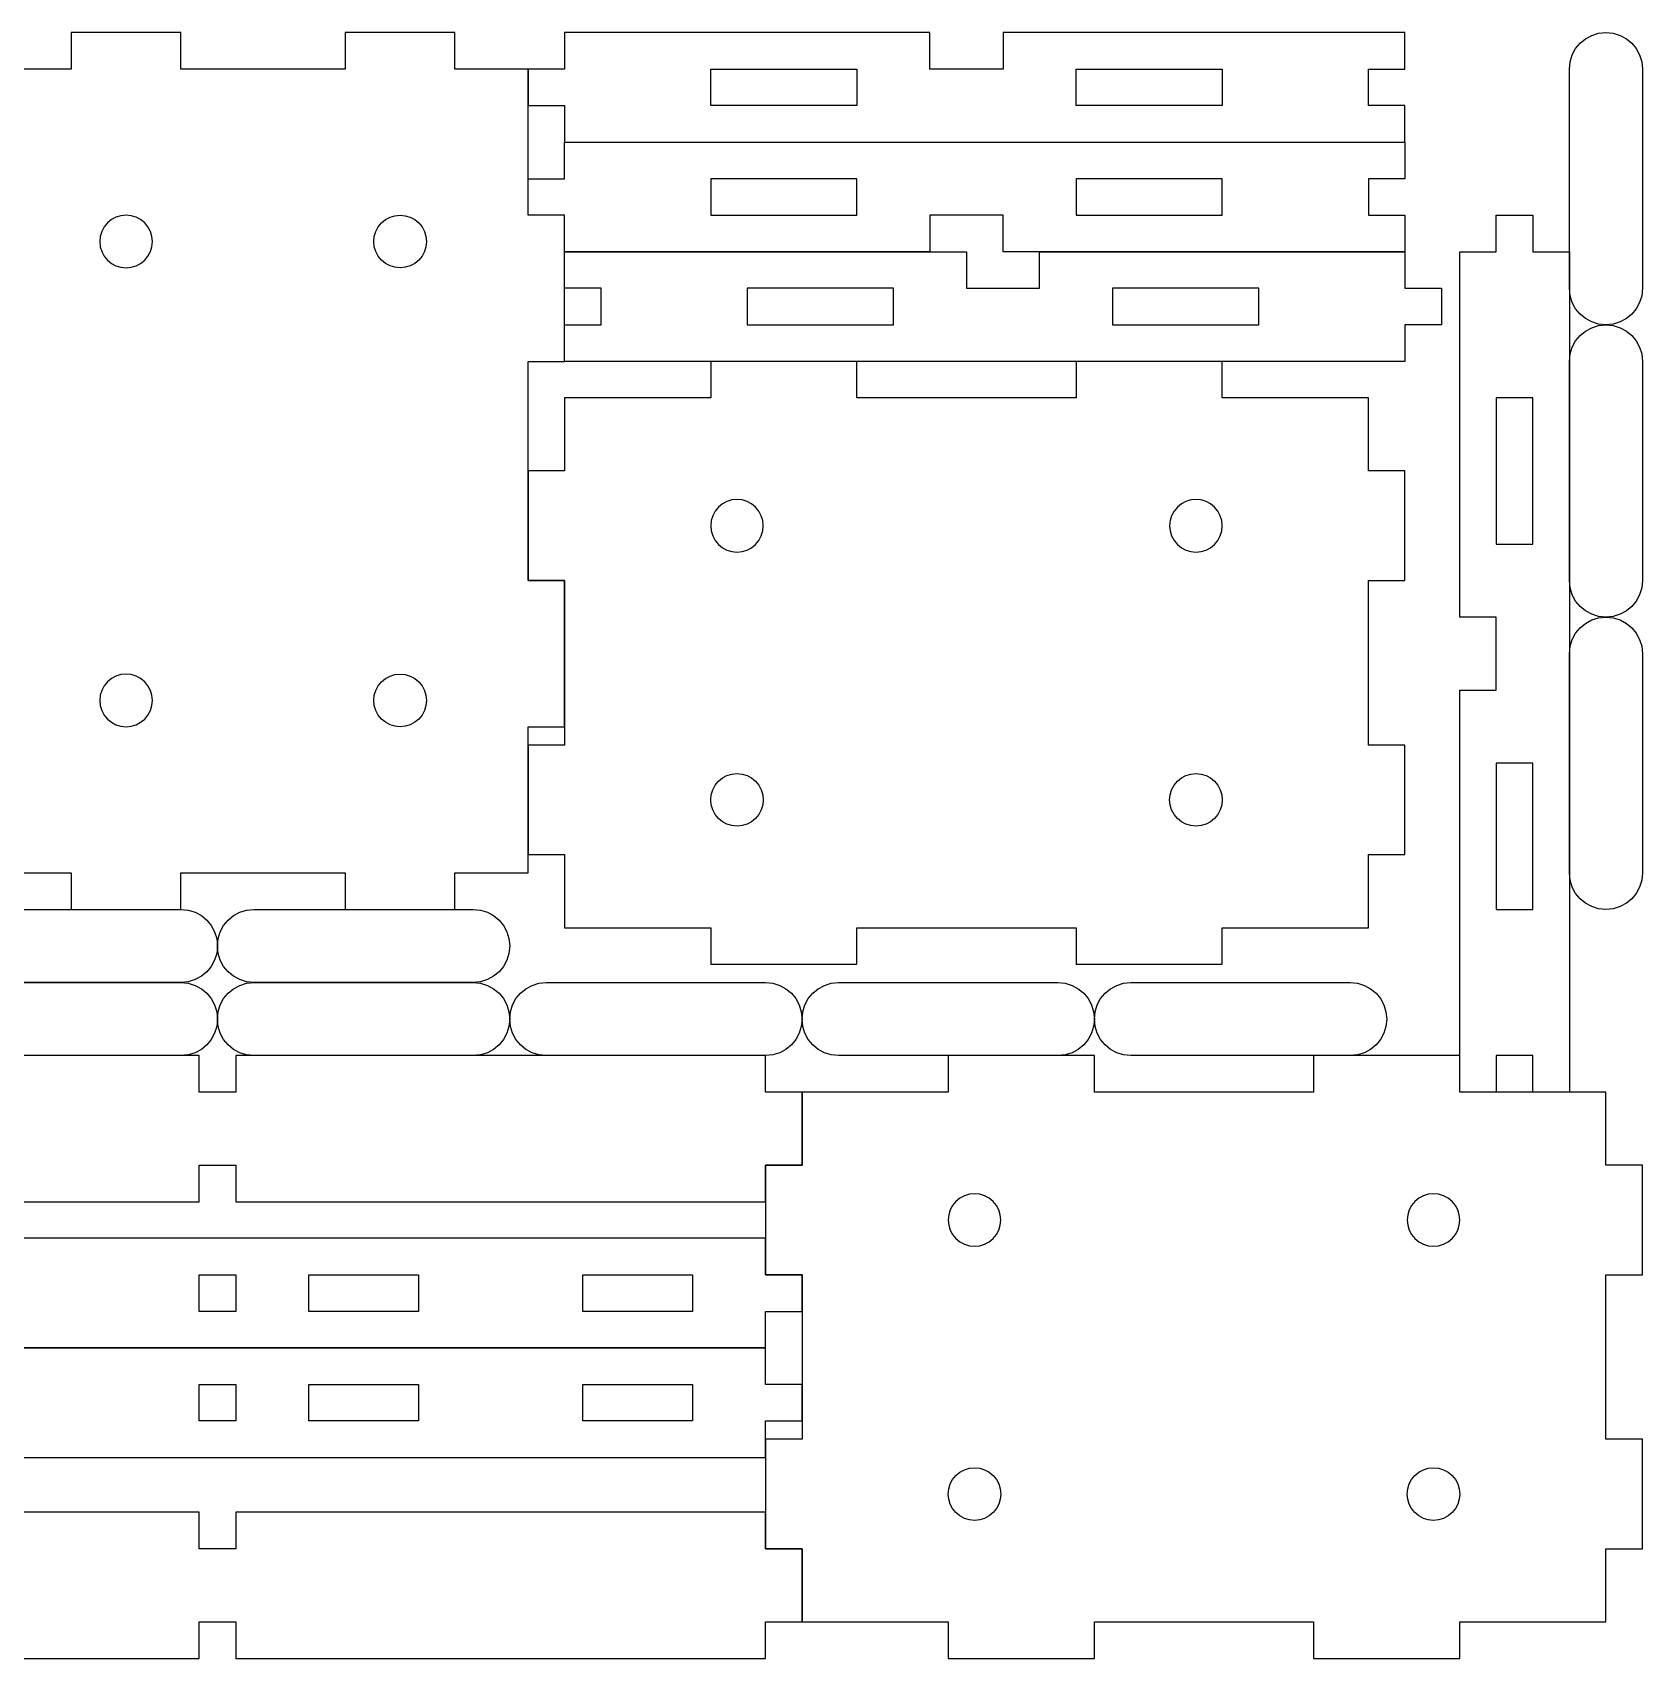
# Model space of a CAD drawing. Extents: x 6 to 603, y 16 to 298.
# Drawn here: x 323.5 to 603.2, y 15.9 to 298.4 of the extents above; entities that cross this region are included whole.
import ezdxf

# ---------------------------------------------------------------- set-up
doc = ezdxf.new("R2010")
doc.units = 0

msp = doc.modelspace()

# ---------------------------------------------------------------- linework, layer by layer
at = {"layer": 'Layer 1'}
for p, q in [((349.24955, 298.45), (330.19955, 298.45)), ((330.19955, 298.45), (330.19955, 292.1)), ((349.24955, 292.1), (349.24955, 298.45)), ((396.87455, 298.45), (377.82455, 298.45)), ((377.82455, 298.45), (377.82455, 292.1)), ((396.87455, 292.1), (396.87455, 298.45)), ((415.925, 298.45), (415.925, 292.1)), ((479.425, 298.45), (415.925, 298.45)), ((479.425, 292.1), (479.425, 298.45)), ((561.975, 298.45), (492.125, 298.45)), ((492.125, 298.45), (492.125, 292.1)), ((561.975, 292.1), (561.975, 298.45)), ((592.405777, 296.594213), (593.344858, 297.368392)), ((593.344858, 297.368392), (594.423688, 297.952517)), ((594.423688, 297.952517), (595.617116, 298.321438)), ((595.617116, 298.321438), (596.89999, 298.45)), ((596.89999, 298.45), (598.182864, 298.321438)), ((598.182864, 298.321438), (599.376292, 297.952517)), ((599.376292, 297.952517), (600.455122, 297.368392)), ((600.455122, 297.368392), (601.394203, 296.594213)), ((590.678553, 293.382874), (591.047473, 294.576302)), ((591.047473, 294.576302), (591.631598, 295.655132)), ((591.631598, 295.655132), (592.405777, 296.594213)), ((601.394203, 296.594213), (602.168382, 295.655132)), ((602.168382, 295.655132), (602.752507, 294.576302)), ((602.752507, 294.576302), (603.121427, 293.382874)), ((330.19955, 292.1), (317.49955, 292.1)), ((377.82455, 292.1), (349.24955, 292.1)), ((409.57455, 292.1), (396.87455, 292.1)), ((409.57455, 266.7), (409.57455, 292.1)), ((415.925, 292.1), (409.575, 292.1)), ((409.575, 292.1), (409.575, 285.75)), ((441.325, 292.1), (466.725, 292.1)), ((441.325, 285.75), (441.325, 292.1)), ((466.725, 292.1), (466.725, 285.75)), ((492.125, 292.1), (479.425, 292.1)), ((504.825, 292.1), (530.225, 292.1)), ((504.825, 285.75), (504.825, 292.1)), ((530.225, 292.1), (530.225, 285.75)), ((555.625, 285.75), (555.625, 292.1)), ((555.625, 292.1), (561.975, 292.1)), ((590.54999, 292.1), (590.678553, 293.382874)), ((590.54999, 254), (590.54999, 292.1)), ((603.121427, 293.382874), (603.24999, 292.1)), ((603.24999, 292.1), (603.24999, 254)), ((409.575, 285.75), (415.925, 285.75)), ((415.925, 285.75), (415.925, 279.4)), ((466.725, 285.75), (441.325, 285.75)), ((530.225, 285.75), (504.825, 285.75)), ((561.975, 285.75), (555.625, 285.75)), ((561.975, 279.4), (561.975, 285.75)), ((415.925, 279.4), (561.975, 279.4)), ((415.925, 273.05), (415.925, 279.4)), ((415.925, 279.4), (561.975, 279.4)), ((561.975, 279.4), (561.975, 273.05)), ((409.575, 266.7), (409.575, 273.05)), ((409.575, 273.05), (415.925, 273.05)), ((466.725, 273.05), (441.325, 273.05)), ((441.325, 273.05), (441.325, 266.7)), ((466.725, 266.7), (466.725, 273.05)), ((530.225, 273.05), (504.825, 273.05)), ((504.825, 273.05), (504.825, 266.7)), ((530.225, 266.7), (530.225, 273.05)), ((561.975, 273.05), (555.625, 273.05)), ((555.625, 273.05), (555.625, 266.7)), ((337.188172, 265.93185), (336.491828, 265.360892)), ((337.975091, 266.351977), (337.188172, 265.93185)), ((338.828602, 266.611339), (337.975091, 266.351977)), ((339.72472, 266.7), (338.828602, 266.611339)), ((340.620838, 266.611339), (339.72472, 266.7)), ((339.72472, 266.7), (339.72472, 266.7)), ((341.474349, 266.351977), (340.620838, 266.611339)), ((342.261268, 265.93185), (341.474349, 266.351977)), ((342.957612, 265.360892), (342.261268, 265.93185)), ((384.116848, 265.360902), (384.813192, 265.93186)), ((384.813192, 265.93186), (385.600111, 266.351987)), ((385.600111, 266.351987), (386.453622, 266.611349)), ((386.453622, 266.611349), (387.34974, 266.70001)), ((387.34974, 266.70001), (388.245858, 266.611349)), ((387.34974, 266.70001), (387.34974, 266.70001)), ((388.245858, 266.611349), (389.099369, 266.351987)), ((389.099369, 266.351987), (389.886288, 265.93186)), ((389.886288, 265.93186), (390.582632, 265.360902)), ((415.92455, 266.7), (409.57455, 266.7)), ((415.925, 266.7), (409.575, 266.7)), ((415.92455, 241.3), (415.92455, 266.7)), ((415.925, 260.35), (415.925, 266.7)), ((441.325, 266.7), (466.725, 266.7)), ((492.125, 266.7), (479.425, 266.7)), ((479.425, 266.7), (479.425, 260.35)), ((492.125, 260.35), (492.125, 266.7)), ((504.825, 266.7), (530.225, 266.7)), ((555.625, 266.7), (561.975, 266.7)), ((561.975, 266.7), (561.975, 260.35)), ((577.85, 260.35), (577.85, 266.7)), ((577.85, 266.7), (584.2, 266.7)), ((584.2, 266.7), (584.2, 260.35)), ((335.241381, 263.024118), (335.15272, 262.128)), ((335.500743, 263.877629), (335.241381, 263.024118)), ((335.92087, 264.664548), (335.500743, 263.877629)), ((336.491828, 265.360892), (335.92087, 264.664548)), ((343.52857, 264.664548), (342.957612, 265.360892)), ((343.948697, 263.877629), (343.52857, 264.664548)), ((344.208059, 263.024118), (343.948697, 263.877629)), ((344.29672, 262.128), (344.208059, 263.024118)), ((382.77774, 262.12801), (382.866401, 263.024128)), ((382.866401, 263.024128), (383.125763, 263.877639)), ((383.125763, 263.877639), (383.54589, 264.664558)), ((383.54589, 264.664558), (384.116848, 265.360902)), ((390.582632, 265.360902), (391.15359, 264.664558)), ((391.15359, 264.664558), (391.573717, 263.877639)), ((391.573717, 263.877639), (391.833079, 263.024128)), ((391.833079, 263.024128), (391.92174, 262.12801)), ((335.15272, 262.128), (335.241381, 261.231882)), ((335.241381, 261.231882), (335.500743, 260.378371)), ((335.500743, 260.378371), (335.92087, 259.591452)), ((343.52857, 259.591452), (343.948697, 260.378371)), ((343.948697, 260.378371), (344.208059, 261.231882)), ((344.208059, 261.231882), (344.29672, 262.128)), ((382.866401, 261.231892), (382.77774, 262.12801)), ((383.125763, 260.378381), (382.866401, 261.231892)), ((383.54589, 259.591462), (383.125763, 260.378381)), ((391.573717, 260.378381), (391.15359, 259.591462)), ((391.833079, 261.231892), (391.573717, 260.378381)), ((391.92174, 262.12801), (391.833079, 261.231892)), ((479.425, 260.35), (415.925, 260.35)), ((415.925, 254), (415.925, 260.35)), ((415.925, 260.35), (485.775, 260.35)), ((485.775, 260.35), (485.775, 254)), ((561.975, 260.35), (492.125, 260.35)), ((498.475, 254), (498.475, 260.35)), ((498.475, 260.35), (561.975, 260.35)), ((561.975, 260.35), (561.975, 254)), ((571.5, 260.35), (577.85, 260.35)), ((571.5, 196.85), (571.5, 260.35)), ((584.2, 260.35), (590.55, 260.35)), ((590.55, 260.35), (590.55, 114.3)), ((335.92087, 259.591452), (336.491828, 258.895108)), ((336.491828, 258.895108), (337.188172, 258.32415)), ((337.188172, 258.32415), (337.975091, 257.904023)), ((337.975091, 257.904023), (338.828602, 257.644661)), ((338.828602, 257.644661), (339.72472, 257.556)), ((339.72472, 257.556), (340.620838, 257.644661)), ((340.620838, 257.644661), (341.474349, 257.904023)), ((341.474349, 257.904023), (342.261268, 258.32415)), ((342.261268, 258.32415), (342.957612, 258.895108)), ((342.957612, 258.895108), (343.52857, 259.591452)), ((384.116848, 258.895118), (383.54589, 259.591462)), ((384.813192, 258.32416), (384.116848, 258.895118)), ((385.600111, 257.904033), (384.813192, 258.32416)), ((386.453622, 257.644671), (385.600111, 257.904033)), ((387.34974, 257.55601), (386.453622, 257.644671)), ((388.245858, 257.644671), (387.34974, 257.55601)), ((389.099369, 257.904033), (388.245858, 257.644671)), ((389.886288, 258.32416), (389.099369, 257.904033)), ((390.582632, 258.895118), (389.886288, 258.32416)), ((391.15359, 259.591462), (390.582632, 258.895118)), ((422.275, 254), (415.925, 254)), ((422.275, 247.65), (422.275, 254)), ((473.075, 254), (447.675, 254)), ((447.675, 254), (447.675, 247.65)), ((473.075, 247.65), (473.075, 254)), ((485.775, 254), (498.475, 254)), ((536.575, 254), (511.175, 254)), ((511.175, 254), (511.175, 247.65)), ((536.575, 247.65), (536.575, 254)), ((561.975, 254), (568.325, 254)), ((568.325, 254), (568.325, 247.65)), ((590.678553, 252.717126), (590.54999, 254)), ((590.54999, 254), (590.54999, 254)), ((591.047473, 251.523698), (590.678553, 252.717126)), ((591.631598, 250.444868), (591.047473, 251.523698)), ((602.752507, 251.523698), (602.168382, 250.444868)), ((603.121427, 252.717126), (602.752507, 251.523698)), ((603.24999, 254), (603.121427, 252.717126)), ((592.405777, 249.505787), (591.631598, 250.444868)), ((593.344858, 248.731608), (592.405777, 249.505787)), ((594.423688, 248.147483), (593.344858, 248.731608)), ((600.455122, 248.731608), (599.376292, 248.147483)), ((601.394203, 249.505787), (600.455122, 248.731608)), ((602.168382, 250.444868), (601.394203, 249.505787)), ((415.925, 241.3), (415.925, 247.65)), ((415.925, 247.65), (422.275, 247.65)), ((447.675, 247.65), (473.075, 247.65)), ((511.175, 247.65), (536.575, 247.65)), ((568.325, 247.65), (561.975, 247.65)), ((561.975, 247.65), (561.975, 241.3)), ((592.405777, 245.794214), (593.344858, 246.568393)), ((593.344858, 246.568393), (594.423688, 247.152518)), ((595.617116, 247.778563), (594.423688, 248.147483)), ((594.423688, 247.152518), (595.617116, 247.521438)), ((596.89999, 247.65), (595.617116, 247.778563)), ((595.617116, 247.521438), (596.89999, 247.650001)), ((598.182864, 247.778563), (596.89999, 247.65)), ((596.89999, 247.650001), (598.182864, 247.521438)), ((599.376292, 248.147483), (598.182864, 247.778563)), ((598.182864, 247.521438), (599.376292, 247.152518)), ((599.376292, 247.152518), (600.455122, 246.568393)), ((600.455122, 246.568393), (601.394203, 245.794214)), ((590.678553, 242.582875), (591.047473, 243.776303)), ((591.047473, 243.776303), (591.631598, 244.855133)), ((591.631598, 244.855133), (592.405777, 245.794214)), ((601.394203, 245.794214), (602.168382, 244.855133)), ((602.168382, 244.855133), (602.752507, 243.776303)), ((602.752507, 243.776303), (603.121427, 242.582875)), ((409.57455, 203.2), (409.57455, 241.3)), ((409.57455, 241.3), (415.92455, 241.3)), ((561.975, 241.3), (415.925, 241.3)), ((441.325, 241.30045), (441.325, 234.95045)), ((466.725, 241.30045), (441.325, 241.30045)), ((466.725, 234.95045), (466.725, 241.30045)), ((530.225, 241.30045), (504.825, 241.30045)), ((504.825, 241.30045), (504.825, 234.95045)), ((530.225, 234.95045), (530.225, 241.30045)), ((590.54999, 241.300001), (590.678553, 242.582875)), ((590.54999, 203.2), (590.54999, 241.300001)), ((603.121427, 242.582875), (603.24999, 241.300001)), ((603.24999, 241.300001), (603.24999, 203.2)), ((441.325, 234.95045), (415.925, 234.95045)), ((415.925, 234.95045), (415.925, 222.25045)), ((504.825, 234.95045), (466.725, 234.95045)), ((555.625, 234.95045), (530.225, 234.95045)), ((555.625, 222.25045), (555.625, 234.95045)), ((577.85, 234.95), (577.85, 209.55)), ((584.2, 234.95), (577.85, 234.95)), ((584.2, 209.55), (584.2, 234.95)), ((415.925, 222.25045), (409.575, 222.25045)), ((409.575, 222.25045), (409.575, 203.20045)), ((561.975, 222.25045), (555.625, 222.25045)), ((561.975, 203.20045), (561.975, 222.25045)), ((442.093147, 215.261828), (441.67302, 214.474909)), ((442.664105, 215.958173), (442.093147, 215.261828)), ((443.36045, 216.529131), (442.664105, 215.958173)), ((444.147369, 216.949258), (443.36045, 216.529131)), ((445.00088, 217.208619), (444.147369, 216.949258)), ((445.896998, 217.29728), (445.00088, 217.208619)), ((446.793116, 217.208619), (445.896998, 217.29728)), ((447.646627, 216.949257), (446.793116, 217.208619)), ((448.433546, 216.52913), (447.646627, 216.949257)), ((449.12989, 215.958172), (448.433546, 216.52913)), ((449.700848, 215.261828), (449.12989, 215.958172)), ((450.120975, 214.474909), (449.700848, 215.261828)), ((521.84915, 215.261828), (521.429023, 214.474909)), ((522.420108, 215.958172), (521.84915, 215.261828)), ((523.116452, 216.52913), (522.420108, 215.958172)), ((523.903371, 216.949257), (523.116452, 216.52913)), ((524.756882, 217.208619), (523.903371, 216.949257)), ((525.653, 217.29728), (524.756882, 217.208619)), ((526.549118, 217.208619), (525.653, 217.29728)), ((527.402629, 216.949257), (526.549118, 217.208619)), ((528.189548, 216.52913), (527.402629, 216.949257)), ((528.885892, 215.958172), (528.189548, 216.52913)), ((529.45685, 215.261828), (528.885892, 215.958172)), ((529.876977, 214.474909), (529.45685, 215.261828)), ((441.413658, 213.621398), (441.324997, 212.72528)), ((441.324997, 212.72528), (441.413658, 211.829162)), ((441.67302, 214.474909), (441.413658, 213.621398)), ((450.380337, 213.621398), (450.120975, 214.474909)), ((450.468998, 212.72528), (450.380337, 213.621398)), ((450.380337, 211.829162), (450.468998, 212.72528)), ((450.468998, 212.72528), (450.468998, 212.72528)), ((521.169661, 213.621398), (521.081, 212.72528)), ((521.081, 212.72528), (521.169661, 211.829162)), ((521.429023, 214.474909), (521.169661, 213.621398)), ((530.136339, 213.621398), (529.876977, 214.474909)), ((530.225, 212.72528), (530.136339, 213.621398)), ((530.136339, 211.829162), (530.225, 212.72528)), ((530.225, 212.72528), (530.225, 212.72528)), ((441.413658, 211.829162), (441.67302, 210.975651)), ((441.67302, 210.975651), (442.093147, 210.188732)), ((442.093147, 210.188732), (442.664105, 209.492387)), ((442.664105, 209.492387), (443.36045, 208.921429)), ((448.433546, 208.92143), (449.12989, 209.492388)), ((449.12989, 209.492388), (449.700848, 210.188732)), ((449.700848, 210.188732), (450.120975, 210.975651)), ((450.120975, 210.975651), (450.380337, 211.829162)), ((521.169661, 211.829162), (521.429023, 210.975651)), ((521.429023, 210.975651), (521.84915, 210.188732)), ((521.84915, 210.188732), (522.420108, 209.492388)), ((522.420108, 209.492388), (523.116452, 208.92143)), ((528.189548, 208.92143), (528.885892, 209.492388)), ((528.885892, 209.492388), (529.45685, 210.188732)), ((529.45685, 210.188732), (529.876977, 210.975651)), ((529.876977, 210.975651), (530.136339, 211.829162)), ((577.85, 209.55), (584.2, 209.55)), ((443.36045, 208.921429), (444.147369, 208.501302)), ((444.147369, 208.501302), (445.00088, 208.241941)), ((445.00088, 208.241941), (445.896998, 208.15328)), ((445.896998, 208.15328), (446.793116, 208.241941)), ((446.793116, 208.241941), (447.646627, 208.501303)), ((447.646627, 208.501303), (448.433546, 208.92143)), ((523.116452, 208.92143), (523.903371, 208.501303)), ((523.903371, 208.501303), (524.756882, 208.241941)), ((524.756882, 208.241941), (525.653, 208.15328)), ((525.653, 208.15328), (526.549118, 208.241941)), ((526.549118, 208.241941), (527.402629, 208.501303)), ((527.402629, 208.501303), (528.189548, 208.92143)), ((415.92455, 203.2), (409.57455, 203.2)), ((409.575, 203.20045), (415.925, 203.20045)), ((415.92455, 177.8), (415.92455, 203.2)), ((415.925, 203.20045), (415.925, 174.62545)), ((555.625, 174.62545), (555.625, 203.20045)), ((555.625, 203.20045), (561.975, 203.20045)), ((590.678553, 201.917126), (590.54999, 203.2)), ((590.54999, 203.2), (590.54999, 203.2)), ((591.047473, 200.723698), (590.678553, 201.917126)), ((591.631598, 199.644868), (591.047473, 200.723698)), ((602.752507, 200.723698), (602.168382, 199.644868)), ((603.121427, 201.917126), (602.752507, 200.723698)), ((603.24999, 203.2), (603.121427, 201.917126)), ((592.405777, 198.705788), (591.631598, 199.644868)), ((593.344858, 197.931608), (592.405777, 198.705788)), ((594.423688, 197.347483), (593.344858, 197.931608)), ((600.455122, 197.931608), (599.376292, 197.347483)), ((601.394203, 198.705788), (600.455122, 197.931608)), ((602.168382, 199.644868), (601.394203, 198.705788)), ((577.85, 196.85), (571.5, 196.85)), ((577.85, 184.15), (577.85, 196.85)), ((591.631598, 194.055132), (592.405777, 194.994213)), ((592.405777, 194.994213), (593.344858, 195.768392)), ((593.344858, 195.768392), (594.423688, 196.352517)), ((595.617116, 196.978563), (594.423688, 197.347483)), ((594.423688, 196.352517), (595.617116, 196.721437)), ((596.89999, 196.85), (595.617116, 196.978563)), ((595.617116, 196.721437), (596.89999, 196.85)), ((598.182864, 196.978563), (596.89999, 196.85)), ((596.89999, 196.85), (598.182864, 196.721437)), ((599.376292, 197.347483), (598.182864, 196.978563)), ((598.182864, 196.721437), (599.376292, 196.352517)), ((599.376292, 196.352517), (600.455122, 195.768392)), ((600.455122, 195.768392), (601.394203, 194.994213)), ((601.394203, 194.994213), (602.168382, 194.055132)), ((590.678553, 191.782874), (591.047473, 192.976302)), ((591.047473, 192.976302), (591.631598, 194.055132)), ((602.168382, 194.055132), (602.752507, 192.976302)), ((602.752507, 192.976302), (603.121427, 191.782874)), ((590.54999, 190.5), (590.678553, 191.782874)), ((590.54999, 152.4), (590.54999, 190.5)), ((603.121427, 191.782874), (603.24999, 190.5)), ((603.24999, 190.5), (603.24999, 152.4)), ((337.975091, 186.595975), (337.188172, 186.175848)), ((338.828602, 186.855337), (337.975091, 186.595975)), ((339.72472, 186.943998), (338.828602, 186.855337)), ((340.620838, 186.855337), (339.72472, 186.943998)), ((339.72472, 186.943998), (339.72472, 186.943998)), ((341.474349, 186.595975), (340.620838, 186.855337)), ((342.261268, 186.175848), (341.474349, 186.595975)), ((384.813192, 186.175847), (385.600111, 186.595974)), ((385.600111, 186.595974), (386.453622, 186.855336)), ((386.453622, 186.855336), (387.34974, 186.943997)), ((387.34974, 186.943997), (388.245858, 186.855336)), ((387.34974, 186.943997), (387.34974, 186.943997)), ((388.245858, 186.855336), (389.099369, 186.595974)), ((389.099369, 186.595974), (389.886288, 186.175847)), ((335.500743, 184.121627), (335.241381, 183.268116)), ((335.92087, 184.908546), (335.500743, 184.121627)), ((336.491828, 185.60489), (335.92087, 184.908546)), ((337.188172, 186.175848), (336.491828, 185.60489)), ((342.957612, 185.60489), (342.261268, 186.175848)), ((343.52857, 184.908546), (342.957612, 185.60489)), ((343.948697, 184.121627), (343.52857, 184.908546)), ((344.208059, 183.268116), (343.948697, 184.121627)), ((382.866401, 183.268115), (383.125763, 184.121626)), ((383.125763, 184.121626), (383.54589, 184.908545)), ((383.54589, 184.908545), (384.116848, 185.604889)), ((384.116848, 185.604889), (384.813192, 186.175847)), ((389.886288, 186.175847), (390.582632, 185.604889)), ((390.582632, 185.604889), (391.15359, 184.908545)), ((391.15359, 184.908545), (391.573717, 184.121626)), ((391.573717, 184.121626), (391.833079, 183.268115)), ((571.5, 114.3), (571.5, 184.15)), ((571.5, 184.15), (577.85, 184.15)), ((335.241381, 183.268116), (335.15272, 182.371998)), ((335.15272, 182.371998), (335.241381, 181.47588)), ((335.241381, 181.47588), (335.500742, 180.622369)), ((343.948698, 180.622369), (344.208059, 181.47588)), ((344.29672, 182.371998), (344.208059, 183.268116)), ((344.208059, 181.47588), (344.29672, 182.371998)), ((382.77774, 182.371997), (382.866401, 183.268115)), ((382.866401, 181.475879), (382.77774, 182.371997)), ((383.125763, 180.622368), (382.866401, 181.475879)), ((391.833079, 181.475879), (391.573717, 180.622368)), ((391.833079, 183.268115), (391.92174, 182.371997)), ((391.92174, 182.371997), (391.833079, 181.475879)), ((335.500742, 180.622369), (335.920869, 179.83545)), ((335.920869, 179.83545), (336.491827, 179.139105)), ((336.491827, 179.139105), (337.188172, 178.568147)), ((337.188172, 178.568147), (337.975091, 178.14802)), ((337.975091, 178.14802), (338.828602, 177.888658)), ((340.620838, 177.888658), (341.474349, 178.14802)), ((341.474349, 178.14802), (342.261268, 178.568147)), ((342.261268, 178.568147), (342.957613, 179.139105)), ((342.957613, 179.139105), (343.528571, 179.83545)), ((343.528571, 179.83545), (343.948698, 180.622369)), ((383.54589, 179.835449), (383.125763, 180.622368)), ((384.116848, 179.139105), (383.54589, 179.835449)), ((384.813192, 178.568147), (384.116848, 179.139105)), ((385.600111, 178.14802), (384.813192, 178.568147)), ((386.453622, 177.888658), (385.600111, 178.14802)), ((389.099369, 178.14802), (388.245858, 177.888658)), ((389.886288, 178.568147), (389.099369, 178.14802)), ((390.582632, 179.139105), (389.886288, 178.568147)), ((391.15359, 179.835449), (390.582632, 179.139105)), ((391.573717, 180.622368), (391.15359, 179.835449)), ((338.828602, 177.888658), (339.72472, 177.799997)), ((339.72472, 177.799997), (340.620838, 177.888658)), ((387.34974, 177.799997), (386.453622, 177.888658)), ((388.245858, 177.888658), (387.34974, 177.799997)), ((409.57455, 152.4), (409.57455, 177.8)), ((409.57455, 177.8), (415.92455, 177.8)), ((415.925, 174.62545), (409.575, 174.62545)), ((409.575, 174.62545), (409.575, 155.57545)), ((561.975, 174.62545), (555.625, 174.62545)), ((561.975, 155.57545), (561.975, 174.62545)), ((444.147368, 169.324237), (445.000879, 169.583599)), ((445.000879, 169.583599), (445.896997, 169.67226)), ((445.896997, 169.67226), (446.793115, 169.583599)), ((446.793115, 169.583599), (447.646626, 169.324237)), ((523.903381, 169.324237), (524.756892, 169.583599)), ((524.756892, 169.583599), (525.65301, 169.67226)), ((525.65301, 169.67226), (526.549128, 169.583599)), ((526.549128, 169.583599), (527.402639, 169.324237)), ((577.85, 171.45), (577.85, 146.05)), ((584.2, 171.45), (577.85, 171.45)), ((584.2, 146.05), (584.2, 171.45)), ((441.413658, 165.996378), (441.67302, 166.849889)), ((441.67302, 166.849889), (442.093147, 167.636808)), ((442.093147, 167.636808), (442.664105, 168.333152)), ((442.664105, 168.333152), (443.360449, 168.90411)), ((443.360449, 168.90411), (444.147368, 169.324237)), ((447.646626, 169.324237), (448.433545, 168.90411)), ((448.433545, 168.90411), (449.129889, 168.333152)), ((449.129889, 168.333152), (449.700847, 167.636808)), ((449.700847, 167.636808), (450.120974, 166.849889)), ((450.120974, 166.849889), (450.380336, 165.996378)), ((521.169671, 165.996378), (521.429033, 166.849889)), ((521.429033, 166.849889), (521.84916, 167.636808)), ((521.84916, 167.636808), (522.420118, 168.333152)), ((522.420118, 168.333152), (523.116462, 168.90411)), ((523.116462, 168.90411), (523.903381, 169.324237)), ((527.402639, 169.324237), (528.189558, 168.90411)), ((528.189558, 168.90411), (528.885902, 168.333152)), ((528.885902, 168.333152), (529.45686, 167.636808)), ((529.45686, 167.636808), (529.876987, 166.849889)), ((529.876987, 166.849889), (530.136349, 165.996378)), ((441.324997, 165.10026), (441.413658, 165.996378)), ((441.413658, 164.204142), (441.324997, 165.10026)), ((441.67302, 163.350631), (441.413658, 164.204142)), ((450.380336, 164.204142), (450.120974, 163.350631)), ((450.380336, 165.996378), (450.468997, 165.10026)), ((450.468997, 165.10026), (450.380336, 164.204142)), ((450.468997, 165.10026), (450.468997, 165.10026)), ((521.08101, 165.10026), (521.169671, 165.996378)), ((521.169671, 164.204142), (521.08101, 165.10026)), ((521.429033, 163.350631), (521.169671, 164.204142)), ((530.136349, 164.204142), (529.876987, 163.350631)), ((530.136349, 165.996378), (530.22501, 165.10026)), ((530.22501, 165.10026), (530.136349, 164.204142)), ((530.22501, 165.10026), (530.22501, 165.10026)), ((442.093147, 162.563712), (441.67302, 163.350631)), ((442.664105, 161.867368), (442.093147, 162.563712)), ((443.360449, 161.29641), (442.664105, 161.867368)), ((444.147368, 160.876283), (443.360449, 161.29641)), ((448.433545, 161.29641), (447.646626, 160.876283)), ((449.129889, 161.867368), (448.433545, 161.29641)), ((449.700847, 162.563712), (449.129889, 161.867368)), ((450.120974, 163.350631), (449.700847, 162.563712)), ((521.84916, 162.563712), (521.429033, 163.350631)), ((522.420118, 161.867368), (521.84916, 162.563712)), ((523.116462, 161.29641), (522.420118, 161.867368)), ((523.903381, 160.876283), (523.116462, 161.29641)), ((528.189558, 161.29641), (527.402639, 160.876283)), ((528.885902, 161.867368), (528.189558, 161.29641)), ((529.45686, 162.563712), (528.885902, 161.867368)), ((529.876987, 163.350631), (529.45686, 162.563712)), ((445.000879, 160.616921), (444.147368, 160.876283)), ((445.896997, 160.52826), (445.000879, 160.616921)), ((446.793115, 160.616921), (445.896997, 160.52826)), ((447.646626, 160.876283), (446.793115, 160.616921)), ((524.756892, 160.616921), (523.903381, 160.876283)), ((525.65301, 160.52826), (524.756892, 160.616921)), ((526.549128, 160.616921), (525.65301, 160.52826)), ((527.402639, 160.876283), (526.549128, 160.616921)), ((409.575, 155.57545), (415.925, 155.57545)), ((415.925, 155.57545), (415.925, 142.87545)), ((555.625, 142.87545), (555.625, 155.57545)), ((555.625, 155.57545), (561.975, 155.57545)), ((317.49955, 152.4), (330.19955, 152.4)), ((330.19955, 152.4), (330.19955, 146.05)), ((349.24955, 146.05), (349.24955, 152.4)), ((349.24955, 152.4), (377.82455, 152.4)), ((377.82455, 152.4), (377.82455, 146.05)), ((396.87455, 146.05), (396.87455, 152.4)), ((396.87455, 152.4), (409.57455, 152.4)), ((590.678553, 151.117126), (590.54999, 152.4)), ((590.54999, 152.4), (590.54999, 152.4)), ((591.047473, 149.923698), (590.678553, 151.117126)), ((591.631598, 148.844868), (591.047473, 149.923698)), ((602.752507, 149.923698), (602.168382, 148.844868)), ((603.121427, 151.117126), (602.752507, 149.923698)), ((603.24999, 152.4), (603.121427, 151.117126)), ((592.405777, 147.905788), (591.631598, 148.844868)), ((593.344858, 147.131608), (592.405777, 147.905788)), ((594.423688, 146.547483), (593.344858, 147.131608)), ((600.455122, 147.131608), (599.376292, 146.547483)), ((601.394203, 147.905788), (600.455122, 147.131608)), ((602.168382, 148.844868), (601.394203, 147.905788)), ((311.14999, 146.049988), (349.24999, 146.049988)), ((330.19955, 146.05), (349.24955, 146.05)), ((349.24999, 146.049988), (350.532864, 145.921425)), ((350.532864, 145.921425), (351.726292, 145.552505)), ((351.726292, 145.552505), (352.805122, 144.968379)), ((352.805122, 144.968379), (353.744203, 144.194199)), ((353.744203, 144.194199), (354.518382, 143.255118)), ((356.681598, 143.255119), (357.455777, 144.1942)), ((357.455777, 144.1942), (358.394858, 144.96838)), ((358.394858, 144.96838), (359.473688, 145.552506)), ((359.473688, 145.552506), (360.667116, 145.921426)), ((360.667116, 145.921426), (361.94999, 146.049989)), ((361.94999, 146.049989), (400.04999, 146.049989)), ((377.82455, 146.05), (396.87455, 146.05)), ((400.04999, 146.049989), (401.332864, 145.921426)), ((401.332864, 145.921426), (402.526292, 145.552506)), ((402.526292, 145.552506), (403.605122, 144.96838)), ((403.605122, 144.96838), (404.544203, 144.1942)), ((404.544203, 144.1942), (405.318382, 143.255119)), ((577.85, 146.05), (584.2, 146.05)), ((595.617116, 146.178563), (594.423688, 146.547483)), ((596.89999, 146.05), (595.617116, 146.178563)), ((598.182864, 146.178563), (596.89999, 146.05)), ((599.376292, 146.547483), (598.182864, 146.178563)), ((354.518382, 143.255118), (355.102507, 142.176288)), ((355.102507, 142.176288), (355.471427, 140.98286)), ((355.728553, 140.982861), (356.097473, 142.176289)), ((356.097473, 142.176289), (356.681598, 143.255119)), ((405.318382, 143.255119), (405.902507, 142.176289)), ((405.902507, 142.176289), (406.271427, 140.982861)), ((415.925, 142.87545), (441.325, 142.87545)), ((441.325, 142.87545), (441.325, 136.52545)), ((466.725, 136.52545), (466.725, 142.87545)), ((466.725, 142.87545), (504.825, 142.87545)), ((504.825, 142.87545), (504.825, 136.52545)), ((530.225, 136.52545), (530.225, 142.87545)), ((530.225, 142.87545), (555.625, 142.87545)), ((355.471427, 140.98286), (355.59999, 139.699988)), ((355.59999, 139.699988), (355.471427, 138.417115)), ((355.59999, 139.699989), (355.728553, 140.982861)), ((355.728553, 138.417116), (355.59999, 139.699989)), ((406.271427, 140.982861), (406.39999, 139.699989)), ((406.39999, 139.699989), (406.271427, 138.417116)), ((354.518382, 136.144857), (353.744203, 135.205777)), ((355.102507, 137.223688), (354.518382, 136.144857)), ((355.471427, 138.417115), (355.102507, 137.223688)), ((356.097473, 137.223689), (355.728553, 138.417116)), ((356.681598, 136.144858), (356.097473, 137.223689)), ((357.455777, 135.205778), (356.681598, 136.144858)), ((405.318382, 136.144858), (404.544203, 135.205778)), ((405.902507, 137.223689), (405.318382, 136.144858)), ((406.271427, 138.417116), (405.902507, 137.223689)), ((441.325, 136.52545), (466.725, 136.52545)), ((504.825, 136.52545), (530.225, 136.52545)), ((349.24999, 133.349988), (311.14999, 133.349988)), ((311.14999, 133.349987), (349.24999, 133.349987)), ((350.532864, 133.478551), (349.24999, 133.349988)), ((349.24999, 133.349988), (349.24999, 133.349988)), ((349.24999, 133.349987), (350.532864, 133.221424)), ((351.726292, 133.847471), (350.532864, 133.478551)), ((350.532864, 133.221424), (351.726292, 132.852504)), ((352.805122, 134.431597), (351.726292, 133.847471)), ((351.726292, 132.852504), (352.805122, 132.268378)), ((353.744203, 135.205777), (352.805122, 134.431597)), ((358.394858, 134.431598), (357.455777, 135.205778)), ((359.473688, 133.847472), (358.394858, 134.431598)), ((358.394858, 132.268378), (359.473688, 132.852504)), ((360.667116, 133.478552), (359.473688, 133.847472)), ((359.473688, 132.852504), (360.667116, 133.221424)), ((361.94999, 133.349989), (360.667116, 133.478552)), ((360.667116, 133.221424), (361.94999, 133.349987)), ((400.04999, 133.349989), (361.94999, 133.349989)), ((361.94999, 133.349987), (400.04999, 133.349987)), ((401.332864, 133.478552), (400.04999, 133.349989)), ((400.04999, 133.349989), (400.04999, 133.349989)), ((400.04999, 133.349987), (401.332864, 133.221424)), ((402.526292, 133.847472), (401.332864, 133.478552)), ((401.332864, 133.221424), (402.526292, 132.852504)), ((403.605122, 134.431598), (402.526292, 133.847472)), ((402.526292, 132.852504), (403.605122, 132.268378)), ((404.544203, 135.205778), (403.605122, 134.431598)), ((409.194858, 132.268379), (410.273688, 132.852505)), ((410.273688, 132.852505), (411.467116, 133.221425)), ((411.467116, 133.221425), (412.74999, 133.349988)), ((412.74999, 133.349988), (450.84999, 133.349988)), ((450.84999, 133.349988), (452.132864, 133.221425)), ((452.132864, 133.221425), (453.326292, 132.852505)), ((453.326292, 132.852505), (454.405122, 132.268379)), ((459.994858, 132.268392), (461.073688, 132.852517)), ((461.073688, 132.852517), (462.267116, 133.221437)), ((462.267116, 133.221437), (463.54999, 133.35)), ((463.54999, 133.35), (501.64999, 133.35)), ((501.64999, 133.35), (502.932864, 133.221437)), ((502.932864, 133.221437), (504.126292, 132.852517)), ((504.126292, 132.852517), (505.205122, 132.268392)), ((510.794858, 132.268392), (511.873688, 132.852517)), ((511.873688, 132.852517), (513.067116, 133.221437)), ((513.067116, 133.221437), (514.34999, 133.35)), ((514.34999, 133.35), (552.44999, 133.35)), ((552.44999, 133.35), (553.732864, 133.221437)), ((553.732864, 133.221437), (554.926292, 132.852517)), ((554.926292, 132.852517), (556.005122, 132.268392)), ((352.805122, 132.268378), (353.744203, 131.494198)), ((353.744203, 131.494198), (354.518382, 130.555118)), ((354.518382, 130.555118), (355.102507, 129.476288)), ((356.097473, 129.476288), (356.681598, 130.555118)), ((356.681598, 130.555118), (357.455777, 131.494198)), ((357.455777, 131.494198), (358.394858, 132.268378)), ((403.605122, 132.268378), (404.544203, 131.494198)), ((404.544203, 131.494198), (405.318382, 130.555118)), ((405.318382, 130.555118), (405.902507, 129.476288)), ((406.897473, 129.476289), (407.481598, 130.555119)), ((407.481598, 130.555119), (408.255778, 131.494199)), ((408.255778, 131.494199), (409.194858, 132.268379)), ((454.405122, 132.268379), (455.344203, 131.494199)), ((455.344203, 131.494199), (456.118382, 130.555119)), ((456.118382, 130.555119), (456.702507, 129.476289)), ((457.697473, 129.476302), (458.281598, 130.555132)), ((458.281598, 130.555132), (459.055777, 131.494213)), ((459.055777, 131.494213), (459.994858, 132.268392)), ((505.205122, 132.268392), (506.144203, 131.494213)), ((506.144203, 131.494213), (506.918382, 130.555132)), ((506.918382, 130.555132), (507.502507, 129.476302)), ((508.497473, 129.476302), (509.081598, 130.555132)), ((509.081598, 130.555132), (509.855777, 131.494213)), ((509.855777, 131.494213), (510.794858, 132.268392)), ((556.005122, 132.268392), (556.944202, 131.494213)), ((556.944202, 131.494213), (557.718382, 130.555132)), ((557.718382, 130.555132), (558.302507, 129.476302)), ((355.102507, 129.476288), (355.471427, 128.282861)), ((355.471427, 128.282861), (355.59999, 126.99999)), ((355.59999, 126.99999), (355.728553, 128.282861)), ((355.728553, 128.282861), (356.097473, 129.476288)), ((405.902507, 129.476288), (406.271427, 128.282861)), ((406.271427, 128.282861), (406.39999, 126.99999)), ((406.39999, 126.99999), (406.528553, 128.282862)), ((406.528553, 128.282862), (406.897473, 129.476289)), ((456.702507, 129.476289), (457.071427, 128.282862)), ((457.071427, 128.282862), (457.19999, 126.99999)), ((457.19999, 127), (457.328553, 128.282874)), ((457.328553, 128.282874), (457.697473, 129.476302)), ((507.502507, 129.476302), (507.871427, 128.282874)), ((507.871427, 128.282874), (507.99999, 127)), ((507.99999, 127), (508.128553, 128.282874)), ((508.128553, 128.282874), (508.497473, 129.476302)), ((558.302507, 129.476302), (558.671427, 128.282874)), ((558.671427, 128.282874), (558.79999, 127)), ((355.102507, 124.523688), (354.518382, 123.444858)), ((355.471427, 125.717116), (355.102507, 124.523688)), ((355.59999, 126.99999), (355.471427, 125.717116)), ((355.728553, 125.717116), (355.59999, 126.99999)), ((356.097473, 124.523688), (355.728553, 125.717116)), ((356.681598, 123.444858), (356.097473, 124.523688)), ((405.902507, 124.523688), (405.318382, 123.444858)), ((406.271427, 125.717116), (405.902507, 124.523688)), ((406.39999, 126.99999), (406.271427, 125.717116)), ((406.528553, 125.717116), (406.39999, 126.99999)), ((406.897473, 124.523688), (406.528553, 125.717116)), ((407.481598, 123.444858), (406.897473, 124.523688)), ((456.702507, 124.523688), (456.118382, 123.444858)), ((457.071427, 125.717116), (456.702507, 124.523688)), ((457.19999, 126.99999), (457.071427, 125.717116)), ((457.328553, 125.717126), (457.19999, 127)), ((457.697473, 124.523698), (457.328553, 125.717126)), ((458.281598, 123.444868), (457.697473, 124.523698)), ((507.502507, 124.523698), (506.918382, 123.444868)), ((507.871427, 125.717126), (507.502507, 124.523698)), ((507.99999, 127), (507.871427, 125.717126)), ((508.128553, 125.717126), (507.99999, 127)), ((508.497473, 124.523698), (508.128553, 125.717126)), ((509.081598, 123.444868), (508.497473, 124.523698)), ((558.302507, 124.523698), (557.718382, 123.444868)), ((558.671427, 125.717126), (558.302507, 124.523698)), ((558.79999, 127), (558.671427, 125.717126)), ((352.805122, 121.731598), (351.726292, 121.147473)), ((353.744203, 122.505777), (352.805122, 121.731598)), ((354.518382, 123.444858), (353.744203, 122.505777)), ((357.455777, 122.505777), (356.681598, 123.444858)), ((358.394858, 121.731598), (357.455777, 122.505777)), ((359.473688, 121.147473), (358.394858, 121.731598)), ((403.605122, 121.731598), (402.526292, 121.147473)), ((404.544203, 122.505777), (403.605122, 121.731598)), ((405.318382, 123.444858), (404.544203, 122.505777)), ((408.255778, 122.505777), (407.481598, 123.444858)), ((409.194858, 121.731598), (408.255778, 122.505777)), ((410.273688, 121.147473), (409.194858, 121.731598)), ((454.405122, 121.731598), (453.326292, 121.147473)), ((455.344203, 122.505777), (454.405122, 121.731598)), ((456.118382, 123.444858), (455.344203, 122.505777)), ((459.055777, 122.505787), (458.281598, 123.444868)), ((459.994858, 121.731608), (459.055777, 122.505787)), ((461.073688, 121.147483), (459.994858, 121.731608)), ((505.205122, 121.731608), (504.126292, 121.147483)), ((506.144203, 122.505787), (505.205122, 121.731608)), ((506.918382, 123.444868), (506.144203, 122.505787)), ((509.855777, 122.505787), (509.081598, 123.444868)), ((510.794858, 121.731608), (509.855777, 122.505787)), ((511.873688, 121.147483), (510.794858, 121.731608)), ((556.005122, 121.731608), (554.926292, 121.147483)), ((556.944202, 122.505787), (556.005122, 121.731608)), ((557.718382, 123.444868), (556.944202, 122.505787)), ((352.42501, 120.65), (257.17501, 120.65)), ((349.24999, 120.64999), (311.14999, 120.64999)), ((350.532864, 120.778553), (349.24999, 120.64999)), ((349.24999, 120.64999), (349.24999, 120.64999)), ((351.726292, 121.147473), (350.532864, 120.778553)), ((352.42501, 114.3), (352.42501, 120.65)), ((450.85001, 120.65), (358.77501, 120.65)), ((358.77501, 120.65), (358.77501, 114.3)), ((360.667116, 120.778553), (359.473688, 121.147473)), ((361.94999, 120.64999), (360.667116, 120.778553)), ((400.04999, 120.64999), (361.94999, 120.64999)), ((401.332864, 120.778553), (400.04999, 120.64999)), ((400.04999, 120.64999), (400.04999, 120.64999)), ((402.526292, 121.147473), (401.332864, 120.778553)), ((411.467116, 120.778553), (410.273688, 121.147473)), ((412.74999, 120.64999), (411.467116, 120.778553)), ((450.84999, 120.64999), (412.74999, 120.64999)), ((452.132864, 120.778553), (450.84999, 120.64999)), ((450.84999, 120.64999), (450.84999, 120.64999)), ((450.85001, 114.3), (450.85001, 120.65)), ((453.326292, 121.147473), (452.132864, 120.778553)), ((462.267116, 120.778563), (461.073688, 121.147483)), ((463.54999, 120.65), (462.267116, 120.778563)), ((501.64999, 120.65), (463.54999, 120.65)), ((482.6, 120.65045), (482.6, 114.30045)), ((508, 120.65045), (482.6, 120.65045)), ((502.932864, 120.778563), (501.64999, 120.65)), ((501.64999, 120.65), (501.64999, 120.65)), ((504.126292, 121.147483), (502.932864, 120.778563)), ((508, 114.30045), (508, 120.65045)), ((513.067116, 120.778563), (511.873688, 121.147483)), ((514.34999, 120.65), (513.067116, 120.778563)), ((552.44999, 120.65), (514.34999, 120.65)), ((571.5, 120.65045), (546.1, 120.65045)), ((546.1, 120.65045), (546.1, 114.30045)), ((553.732864, 120.778563), (552.44999, 120.65)), ((552.44999, 120.65), (552.44999, 120.65)), ((554.926292, 121.147483), (553.732864, 120.778563)), ((571.5, 114.30045), (571.5, 120.65045)), ((584.2, 120.65), (577.85, 120.65)), ((577.85, 120.65), (577.85, 114.3)), ((584.2, 114.3), (584.2, 120.65)), ((358.77501, 114.3), (352.42501, 114.3)), ((457.20001, 114.3), (450.85001, 114.3)), ((482.6, 114.30045), (457.2, 114.30045)), ((457.2, 114.30045), (457.2, 101.60045)), ((457.20001, 101.6), (457.20001, 114.3)), ((546.1, 114.30045), (508, 114.30045)), ((596.9, 114.30045), (571.5, 114.30045)), ((577.85, 114.3), (571.5, 114.3)), ((590.55, 114.3), (584.2, 114.3)), ((596.9, 101.60045), (596.9, 114.30045)), ((352.42501, 95.25), (352.42501, 101.6)), ((352.42501, 101.6), (358.77501, 101.6)), ((358.77501, 101.6), (358.77501, 95.25)), ((457.2, 101.60045), (450.85, 101.60045)), ((450.85, 101.60045), (450.85, 82.55045)), ((450.85001, 95.25), (450.85001, 101.6)), ((450.85001, 101.6), (457.20001, 101.6)), ((603.25, 101.60045), (596.9, 101.60045)), ((603.25, 82.55045), (603.25, 101.60045)), ((485.422369, 96.299258), (484.63545, 95.879131)), ((486.27588, 96.558619), (485.422369, 96.299258)), ((487.171998, 96.64728), (486.27588, 96.558619)), ((488.068116, 96.558619), (487.171998, 96.64728)), ((488.921627, 96.299257), (488.068116, 96.558619)), ((489.708546, 95.87913), (488.921627, 96.299257)), ((565.178371, 96.299257), (564.391452, 95.87913)), ((566.031882, 96.558619), (565.178371, 96.299257)), ((566.928, 96.64728), (566.031882, 96.558619)), ((567.824118, 96.558619), (566.928, 96.64728)), ((568.677629, 96.299257), (567.824118, 96.558619)), ((569.464548, 95.87913), (568.677629, 96.299257)), ((257.17501, 95.25), (352.42501, 95.25)), ((358.77501, 95.25), (450.85001, 95.25)), ((482.94802, 93.824909), (482.688658, 92.971398)), ((483.368147, 94.611828), (482.94802, 93.824909)), ((483.939105, 95.308173), (483.368147, 94.611828)), ((484.63545, 95.879131), (483.939105, 95.308173)), ((490.40489, 95.308172), (489.708546, 95.87913)), ((490.975848, 94.611828), (490.40489, 95.308172)), ((491.395975, 93.824909), (490.975848, 94.611828)), ((491.655337, 92.971398), (491.395975, 93.824909)), ((562.704023, 93.824909), (562.444661, 92.971398)), ((563.12415, 94.611828), (562.704023, 93.824909)), ((563.695108, 95.308172), (563.12415, 94.611828)), ((564.391452, 95.87913), (563.695108, 95.308172)), ((570.160892, 95.308172), (569.464548, 95.87913)), ((570.73185, 94.611828), (570.160892, 95.308172)), ((571.151977, 93.824909), (570.73185, 94.611828)), ((571.411339, 92.971398), (571.151977, 93.824909)), ((482.688658, 92.971398), (482.599997, 92.07528)), ((482.599997, 92.07528), (482.688658, 91.179162)), ((482.688658, 91.179162), (482.94802, 90.325651)), ((491.395975, 90.325651), (491.655337, 91.179162)), ((491.743998, 92.07528), (491.655337, 92.971398)), ((491.655337, 91.179162), (491.743998, 92.07528)), ((491.743998, 92.07528), (491.743998, 92.07528)), ((562.444661, 92.971398), (562.356, 92.07528)), ((562.356, 92.07528), (562.444661, 91.179162)), ((562.444661, 91.179162), (562.704023, 90.325651)), ((571.151977, 90.325651), (571.411339, 91.179162)), ((571.5, 92.07528), (571.411339, 92.971398)), ((571.411339, 91.179162), (571.5, 92.07528)), ((571.5, 92.07528), (571.5, 92.07528)), ((450.85, 88.9), (158.75, 88.9)), ((450.85, 82.55), (450.85, 88.9)), ((482.94802, 90.325651), (483.368147, 89.538732)), ((483.368147, 89.538732), (483.939105, 88.842387)), ((483.939105, 88.842387), (484.63545, 88.271429)), ((484.63545, 88.271429), (485.422369, 87.851302)), ((485.422369, 87.851302), (486.27588, 87.591941)), ((488.068116, 87.591941), (488.921627, 87.851303)), ((488.921627, 87.851303), (489.708546, 88.27143)), ((489.708546, 88.27143), (490.40489, 88.842388)), ((490.40489, 88.842388), (490.975848, 89.538732)), ((490.975848, 89.538732), (491.395975, 90.325651)), ((562.704023, 90.325651), (563.12415, 89.538732)), ((563.12415, 89.538732), (563.695108, 88.842388)), ((563.695108, 88.842388), (564.391452, 88.27143)), ((564.391452, 88.27143), (565.178371, 87.851303)), ((565.178371, 87.851303), (566.031882, 87.591941)), ((567.824118, 87.591941), (568.677629, 87.851303)), ((568.677629, 87.851303), (569.464548, 88.27143)), ((569.464548, 88.27143), (570.160892, 88.842388)), ((570.160892, 88.842388), (570.73185, 89.538732)), ((570.73185, 89.538732), (571.151977, 90.325651)), ((486.27588, 87.591941), (487.171998, 87.50328)), ((487.171998, 87.50328), (488.068116, 87.591941)), ((566.031882, 87.591941), (566.928, 87.50328)), ((566.928, 87.50328), (567.824118, 87.591941)), ((352.425, 82.55), (358.775, 82.55)), ((352.425, 76.2), (352.425, 82.55)), ((358.775, 82.55), (358.775, 76.2)), ((371.475, 82.55), (390.525, 82.55)), ((371.475, 76.2), (371.475, 82.55)), ((390.525, 82.55), (390.525, 76.2)), ((419.09998, 82.55001), (438.14998, 82.55001)), ((419.09998, 76.20001), (419.09998, 82.55001)), ((438.14998, 82.55001), (438.14998, 76.20001)), ((450.85, 82.55045), (457.2, 82.55045)), ((457.2, 82.55), (450.85, 82.55)), ((457.2, 82.55045), (457.2, 53.97545)), ((457.2, 76.2), (457.2, 82.55)), ((596.9, 53.97545), (596.9, 82.55045)), ((596.9, 82.55045), (603.25, 82.55045)), ((358.775, 76.2), (352.425, 76.2)), ((390.525, 76.2), (371.475, 76.2)), ((438.14998, 76.20001), (419.09998, 76.20001)), ((450.85, 69.85), (450.85, 76.2)), ((450.85, 76.2), (457.2, 76.2)), ((158.75, 69.85), (450.85, 69.85)), ((450.85, 69.85), (158.75, 69.85)), ((450.85, 63.5), (450.85, 69.85)), ((352.425, 63.5), (358.775, 63.5)), ((352.425, 57.15), (352.425, 63.5)), ((358.775, 63.5), (358.775, 57.15)), ((371.475, 63.5), (390.525, 63.5)), ((371.475, 57.15), (371.475, 63.5)), ((390.525, 63.5), (390.525, 57.15)), ((419.09998, 63.50001), (438.14998, 63.50001)), ((419.09998, 57.15001), (419.09998, 63.50001)), ((438.14998, 63.50001), (438.14998, 57.15001)), ((457.2, 63.5), (450.85, 63.5)), ((457.2, 57.15), (457.2, 63.5)), ((358.775, 57.15), (352.425, 57.15)), ((390.525, 57.15), (371.475, 57.15)), ((438.14998, 57.15001), (419.09998, 57.15001)), ((450.85, 50.8), (450.85, 57.15)), ((450.85, 57.15), (457.2, 57.15)), ((457.2, 53.97545), (450.85, 53.97545)), ((450.85, 53.97545), (450.85, 34.92545)), ((603.25, 53.97545), (596.9, 53.97545)), ((603.25, 34.92545), (603.25, 53.97545)), ((158.75, 50.8), (450.85, 50.8)), ((483.939105, 47.683152), (484.635449, 48.25411)), ((484.635449, 48.25411), (485.422368, 48.674237)), ((485.422368, 48.674237), (486.275879, 48.933599)), ((486.275879, 48.933599), (487.171997, 49.02226)), ((487.171997, 49.02226), (488.068115, 48.933599)), ((488.068115, 48.933599), (488.921626, 48.674237)), ((488.921626, 48.674237), (489.708545, 48.25411)), ((489.708545, 48.25411), (490.404889, 47.683152)), ((563.695118, 47.683152), (564.391462, 48.25411)), ((564.391462, 48.25411), (565.178381, 48.674237)), ((565.178381, 48.674237), (566.031892, 48.933599)), ((566.031892, 48.933599), (566.92801, 49.02226)), ((566.92801, 49.02226), (567.824128, 48.933599)), ((567.824128, 48.933599), (568.677639, 48.674237)), ((568.677639, 48.674237), (569.464558, 48.25411)), ((569.464558, 48.25411), (570.160902, 47.683152)), ((482.599997, 44.45026), (482.688658, 45.346378)), ((482.688658, 45.346378), (482.94802, 46.199889)), ((482.94802, 46.199889), (483.368147, 46.986808)), ((483.368147, 46.986808), (483.939105, 47.683152)), ((490.404889, 47.683152), (490.975847, 46.986808)), ((490.975847, 46.986808), (491.395974, 46.199889)), ((491.395974, 46.199889), (491.655336, 45.346378)), ((491.655336, 45.346378), (491.743997, 44.45026)), ((562.35601, 44.45026), (562.444671, 45.346378)), ((562.444671, 45.346378), (562.704033, 46.199889)), ((562.704033, 46.199889), (563.12416, 46.986808)), ((563.12416, 46.986808), (563.695118, 47.683152)), ((570.160902, 47.683152), (570.73186, 46.986808)), ((570.73186, 46.986808), (571.151987, 46.199889)), ((571.151987, 46.199889), (571.411349, 45.346378)), ((571.411349, 45.346378), (571.50001, 44.45026)), ((482.688658, 43.554142), (482.599997, 44.45026)), ((482.94802, 42.700631), (482.688658, 43.554142)), ((483.368147, 41.913712), (482.94802, 42.700631)), ((491.395974, 42.700631), (490.975847, 41.913712)), ((491.655336, 43.554142), (491.395974, 42.700631)), ((491.743997, 44.45026), (491.655336, 43.554142)), ((491.743997, 44.45026), (491.743997, 44.45026)), ((562.444671, 43.554142), (562.35601, 44.45026)), ((562.704033, 42.700631), (562.444671, 43.554142)), ((563.12416, 41.913712), (562.704033, 42.700631)), ((571.151987, 42.700631), (570.73186, 41.913712)), ((571.411349, 43.554142), (571.151987, 42.700631)), ((571.50001, 44.45026), (571.411349, 43.554142)), ((571.50001, 44.45026), (571.50001, 44.45026)), ((352.42501, 41.275), (257.17501, 41.275)), ((352.42501, 34.925), (352.42501, 41.275)), ((450.85001, 41.275), (358.77501, 41.275)), ((358.77501, 41.275), (358.77501, 34.925)), ((450.85001, 34.925), (450.85001, 41.275)), ((483.939105, 41.217368), (483.368147, 41.913712)), ((484.635449, 40.64641), (483.939105, 41.217368)), ((485.422368, 40.226283), (484.635449, 40.64641)), ((486.275879, 39.966921), (485.422368, 40.226283)), ((487.171997, 39.87826), (486.275879, 39.966921)), ((488.068115, 39.966921), (487.171997, 39.87826)), ((488.921626, 40.226283), (488.068115, 39.966921)), ((489.708545, 40.64641), (488.921626, 40.226283)), ((490.404889, 41.217368), (489.708545, 40.64641)), ((490.975847, 41.913712), (490.404889, 41.217368)), ((563.695118, 41.217368), (563.12416, 41.913712)), ((564.391462, 40.64641), (563.695118, 41.217368)), ((565.178381, 40.226283), (564.391462, 40.64641)), ((566.031892, 39.966921), (565.178381, 40.226283)), ((566.92801, 39.87826), (566.031892, 39.966921)), ((567.824128, 39.966921), (566.92801, 39.87826)), ((568.677639, 40.226283), (567.824128, 39.966921)), ((569.464558, 40.64641), (568.677639, 40.226283)), ((570.160902, 41.217368), (569.464558, 40.64641)), ((570.73186, 41.913712), (570.160902, 41.217368)), ((358.77501, 34.925), (352.42501, 34.925)), ((450.85, 34.92545), (457.2, 34.92545)), ((457.20001, 34.925), (450.85001, 34.925)), ((457.2, 34.92545), (457.2, 22.22545)), ((457.20001, 22.225), (457.20001, 34.925)), ((596.9, 22.22545), (596.9, 34.92545)), ((596.9, 34.92545), (603.25, 34.92545)), ((352.42501, 15.875), (352.42501, 22.225)), ((352.42501, 22.225), (358.77501, 22.225)), ((358.77501, 22.225), (358.77501, 15.875)), ((450.85001, 15.875), (450.85001, 22.225)), ((450.85001, 22.225), (457.20001, 22.225)), ((457.2, 22.22545), (482.6, 22.22545)), ((482.6, 22.22545), (482.6, 15.87545)), ((508, 15.87545), (508, 22.22545)), ((508, 22.22545), (546.1, 22.22545)), ((546.1, 22.22545), (546.1, 15.87545)), ((571.5, 15.87545), (571.5, 22.22545)), ((571.5, 22.22545), (596.9, 22.22545)), ((257.17501, 15.875), (352.42501, 15.875)), ((358.77501, 15.875), (450.85001, 15.875)), ((482.6, 15.87545), (508, 15.87545)), ((546.1, 15.87545), (571.5, 15.87545))]:
    msp.add_line(p, q, dxfattribs=at)

doc.saveas('drawing.dxf')
